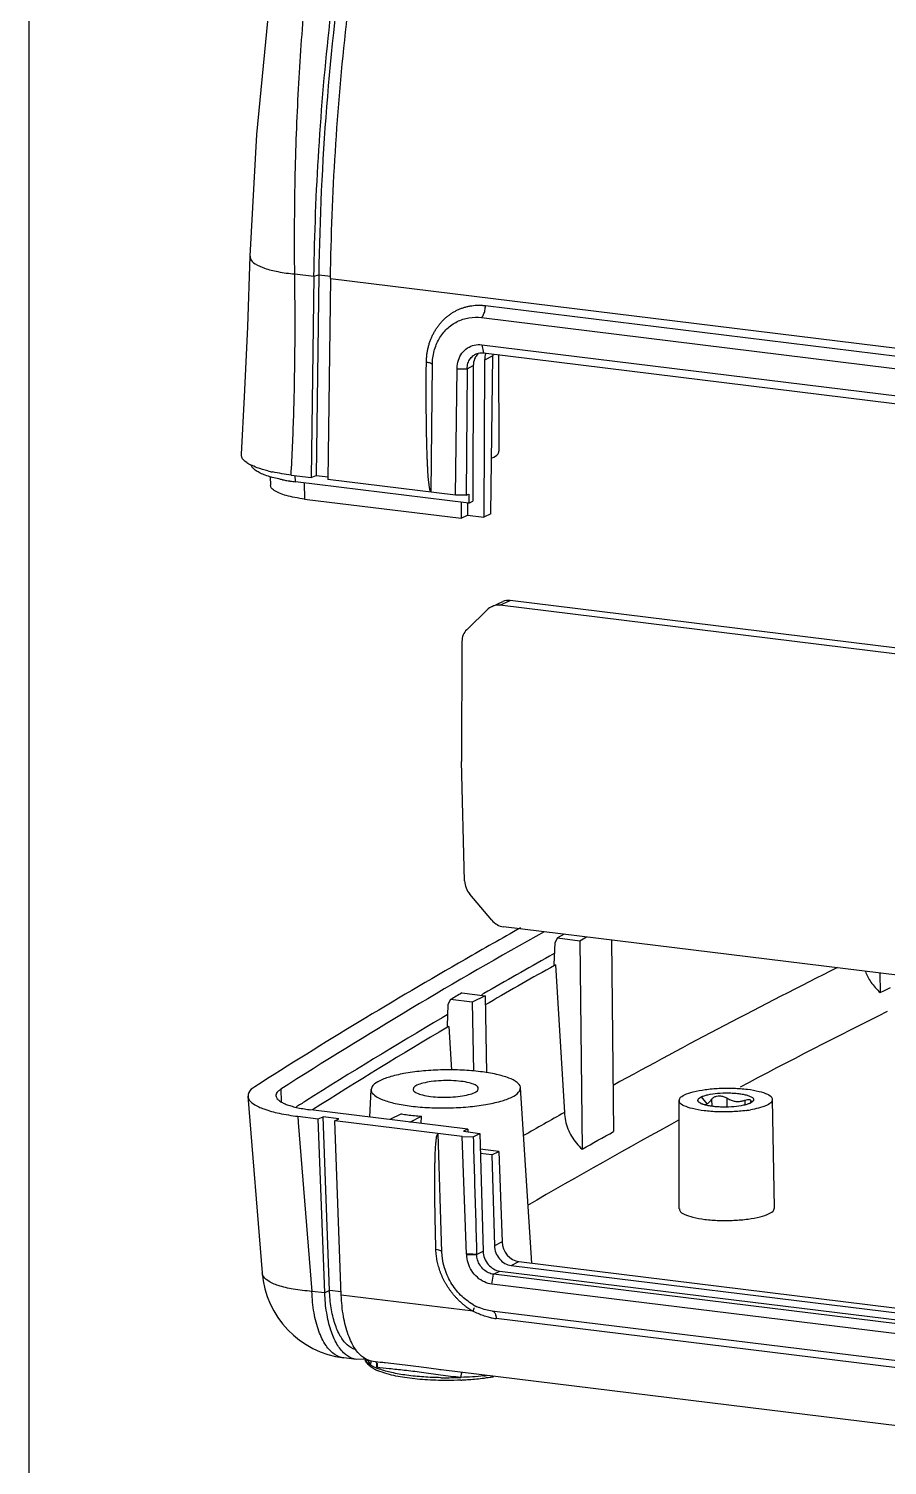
# Model space of a CAD drawing. Header units: millimetres. Extents: x -25 to 785, y -3301 to -3016.
# Drawn here: x -24.7 to 21.3, y -3164.8 to -3087.9 of the extents above; entities that cross this region are included whole.
import ezdxf

# ---------------------------------------------------------------- set-up
doc = ezdxf.new("R2010")
doc.units = ezdxf.units.MM

# ---------------------------------------------------------------- blocks, each defined once
blk = doc.blocks.new('*u2')
at = {"color": 7}
for p, q in [((-75.583, 45.352), (-74.553, 45.225)), ((-74.553, 45.225), (-74.7, 34.456)), ((-74.553, 45.225), (-74.298, 45.312)), ((-74.298, 45.312), (-74.444, 34.568)), ((-74.298, 45.312), (-73.654, 45.233)), ((-73.668, 45.117), (-73.815, 34.347)), ((-73.668, 45.117), (2.915, 35.699)), ((-65.368, 43.658), (-5.396, 36.283)), ((-65.578, 43.015), (-5.607, 35.641)), ((-65.568, 41.564), (-65.47, 41.124)), ((-65.568, 41.564), (-5.596, 34.189)), ((-65.47, 41.124), (-5.498, 33.75)), ((-64.972, 40.963), (-65.415, 40.744)), ((-65.082, 32.515), (-64.972, 40.963)), ((-64.632, 35.895), (-64.644, 41.023)), ((-68.274, 33.665), (-68.214, 40.501)), ((-66.981, 33.506), (-66.886, 40.269)), ((-66.886, 40.269), (-66.886, 40.299)), ((-66.886, 40.299), (-66.35, 40.275)), ((-66.35, 40.28), (-66.395, 33.501)), ((-66.35, 40.28), (-66.019, 40.444)), ((-66.019, 40.444), (-66.052, 33.189)), ((-65.415, 40.744), (-65.453, 32.33)), ((-76.9, 34.495), (-76.887, 34.048)), ((-75.778, 34.588), (-74.7, 34.456)), ((-75.55, 34.228), (-75.556, 34.561)), ((-66.261, 33.086), (-75.55, 34.228)), ((-75.072, 34.169), (-75.055, 33.303)), ((-74.7, 34.456), (-74.437, 34.571)), ((-74.437, 34.571), (-73.797, 34.493)), ((-66.981, 33.506), (-73.815, 34.347)), ((-75.055, 33.303), (-66.676, 32.272)), ((-66.395, 33.501), (-66.981, 33.506)), ((-66.679, 33.137), (-66.676, 32.272)), ((-66.395, 33.501), (-66.263, 33.566)), ((-66.336, 33.086), (-66.339, 32.439)), ((-66.263, 33.566), (-66.261, 33.086)), ((-66.261, 33.086), (-66.052, 33.189)), ((-66.676, 32.272), (-66.339, 32.439)), ((-66.339, 32.439), (-65.453, 32.33)), ((-65.082, 32.515), (-65.453, 32.33)), ((-65.013, 27.558), (-64.447, 27.813)), ((-64.604, 27.618), (-64.038, 27.873)), ((-4.806, 20.589), (-64.038, 27.873)), ((-65.221, 27.417), (-66.372, 26.309)), ((-5.356, 20.332), (-64.604, 27.618)), ((-66.629, 25.669), (-66.659, 19.293)), ((-66.483, 12.858), (-66.658, 19.259)), ((-65.032, 10.758), (-66.211, 12.153)), ((-5.161, 3.119), (-64.408, 10.405)), ((-61.159, 10.006), (-61.514, 9.806)), ((-61.657, 9.548), (-61.7, 8.381)), ((-61.514, 9.806), (-61.657, 9.548)), ((-61.514, 9.806), (-60.32, 9.659)), ((-60.32, 9.659), (-59.963, 9.858)), ((-60.32, 9.659), (-60.193, -1.498)), ((-58.621, 9.693), (-58.505, -0.556)), ((-61.681, 8.968), (-61.94, 8.823)), ((-61.7, 8.381), (-61.611, 8.37)), ((-61.611, 8.37), (-61.674, 8.335)), ((-61.611, 8.37), (-61.144, 0.461)), ((-44.241, 7.925), (-44.221, 6.879)), ((-44.221, 6.879), (-43.989, 6.994)), ((-43.989, 6.994), (-43.669, 7.152)), ((-67.379, 6.249), (-67.422, 5.082)), ((-67.236, 6.507), (-67.379, 6.249)), ((-66.083, 6.366), (-67.236, 6.507)), ((-66.631, 6.864), (-65.386, 6.711)), ((-65.386, 6.711), (-66.083, 6.366)), ((-66.083, 6.366), (-66.012, 2.677)), ((-65.454, 6.828), (-65.575, 6.758)), ((-65.386, 6.711), (-65.306, 2.59)), ((-65.169, 6.338), (-65.378, 6.217)), ((-67.412, 5.689), (-67.682, 5.531)), ((-67.422, 5.082), (-67.333, 5.071)), ((-67.333, 5.071), (-67.394, 5.035)), ((-67.333, 5.071), (-67.195, 2.734)), ((-76.333, 1.706), (-76.314, 1.033)), ((-71.556, 0.213), (-71.493, 1.693)), ((-62.878, -7.608), (-63.494, 1.784)), ((-78.093, 1.326), (-77.332, -8.115)), ((-54.985, -4.701), (-54.999, 1.102)), ((-53.82, 1.292), (-53.511, 0.92)), ((-53.258, 1.168), (-53.253, 0.799)), ((-52.448, 1.241), (-52.441, 0.75)), ((-51.478, 1.121), (-51.478, 0.864)), ((-51.058, 1.045), (-51.178, 0.967)), ((-49.881, -4.643), (-49.999, 1.159)), ((-75.421, 0.256), (-74.322, 0.121)), ((-75.421, 0.256), (-75.395, -0.067)), ((-66.319, -0.431), (-74.717, 0.601)), ((-74.322, 0.121), (-74.066, 0.233)), ((-73.976, -9.201), (-74.322, 0.121)), ((-73.721, -9.064), (-74.066, 0.233)), ((-73.227, 0.13), (-74.066, 0.233)), ((-73.436, 0.012), (-73.227, 0.13)), ((-73.091, -9.31), (-73.436, 0.012)), ((-66.61, -0.828), (-73.436, 0.012)), ((-69.873, 0.39), (-70.494, 0.082)), ((-69.424, -0.049), (-68.803, 0.258)), ((-68.805, -0.126), (-68.803, 0.258)), ((-75.395, -0.067), (-74.666, -9.116)), ((-67.702, -7.018), (-67.903, -0.669)), ((-66.319, -0.431), (-66.553, -0.547)), ((-66.553, -0.547), (-65.667, -0.656)), ((-66.319, -0.431), (-66.313, -0.577)), ((-66.026, -0.834), (-65.667, -0.656)), ((-65.667, -0.656), (-65.495, -6.971)), ((-66.376, -7.117), (-66.61, -0.828)), ((-66.61, -0.828), (-66.026, -0.834)), ((-64.651, -1.626), (-65.644, -1.504)), ((-65.023, -1.81), (-65.638, -1.735)), ((-65.023, -1.81), (-64.651, -1.626)), ((-65.023, -1.81), (-64.89, -6.672)), ((-64.651, -1.626), (-64.478, -6.467)), ((-64.478, -6.467), (-64.89, -6.672)), ((-67.673, -7.349), (-67.702, -7.018)), ((-66.375, -7.144), (-66.376, -7.117)), ((-66.375, -7.144), (-65.84, -7.138)), ((-65.84, -7.142), (-65.495, -6.971)), ((-63.994, -7.731), (-63.574, -7.522)), ((-63.574, -7.522), (-4.079, -14.839)), ((-65.025, -8.729), (-64.938, -8.198)), ((-64.938, -8.198), (-64.599, -8.03)), ((-4.935, -15.577), (-64.938, -8.198)), ((-64.599, -8.03), (-4.596, -15.409)), ((-63.994, -7.731), (-4.141, -15.091)), ((-73.976, -9.201), (-74.666, -9.116)), ((-73.721, -9.064), (-73.976, -9.201)), ((-73.097, -9.141), (-73.721, -9.064)), ((-5.023, -16.108), (-65.025, -8.729)), ((-66.035, -10.178), (-73.091, -9.31)), ((-64.743, -10.207), (-65.003, -10.175)), ((-64.992, -10.176), (-64.992, -10.176)), ((-4.786, -17.953), (-64.788, -10.574)), ((-5, -17.554), (-64.743, -10.207)), ((-72.269, -12.761), (-72.958, -12.676)), ((-71.893, -12.739), (-72.269, -12.761)), ((-71.879, -12.668), (-71.879, -12.736)), ((-71.517, -12.869), (-71.518, -13.057)), ((-71.517, -12.819), (-71.517, -12.869)), ((-71.002, -12.917), (-71.384, -12.87)), ((-71.184, -13.181), (-71.196, -12.951)), ((1.564, -21.84), (-67.748, -13.317))]:
    blk.add_line(p, q, dxfattribs=at)
for points in [[(-74.87, 72.363), (-76.02, 66.281), (-76.968, 59.611), (-77.625, 52.822), (-77.981, 46.309)], [(-77.981, 46.309), (-78.122, 42.514), (-78.288, 38.774), (-78.451, 35.703)]]:
    blk.add_lwpolyline(points, dxfattribs=at)
for centre, radius, start, end in [((-65.232, 40.534), 0.764, 133.88728, 141.71921), ((-65.927, 37.367), 2.077, 295.23627, 296.35408), ((-76.959, 37.053), 2.158, 236.59328, 242.46511), ((-75.074, 42.684), 8.112, 256.03765, 257.89986), ((-75.266, 40.055), 5.799, 254.38205, 254.74455), ((-74.41, 43.987), 9.825, 259.30233, 260.65392), ((-74.28, 44.781), 10.629, 260.65568, 261.42256), ((-74.225, 45.138), 10.991, 261.41945, 261.61274), ((-74.125, 45.835), 11.694, 261.62548, 263.00228), ((75.568, -236.387), 282.422, 119.20297, 122.53745), ((90.583, -263.919), 312.493, 119.21486, 119.95568), ((87.726, -257.315), 304.779, 119.35322, 120.10995), ((113.046, -310.423), 356.36, 116.6007, 118.78269), ((79.835, -242.138), 288.885, 120.46459, 120.60388), ((72.404, -232.728), 276.39, 120.45361, 122.23157), ((120.274, -322.661), 367.247, 116.54489, 117.9288), ((69.697, -226.8), 269.335, 120.59707, 122.4044), ((61.336, -214.926), 255.428, 122.26125, 122.39453), ((-53.452, 1.732), 0.875, 244.39195, 245.89914), ((-53.373, 1.907), 1.066, 245.88856, 248.29944), ((-51.554, 1.18), 0.42, 327.68553, 330.48853), ((90.409, -269.1), 309.243, 119.34568, 119.81076), ((95.665, -276.791), 315.191, 118.56054, 120.25073), ((-52.375, 7.774), 7.271, 277.77171, 278.26542), ((-52.266, 7.04), 6.529, 278.25009, 279.70239), ((-195.134, 242.304), 278.656, 298.96396, 299.36142), ((-72.348, -7.713), 5, 184.60977, 262.99005), ((-64.138, -6.897), 3.79, 233.11536, 236.85958), ((-64.537, -7.225), 2.999, 239.8535, 240.41), ((-64.553, -7.254), 2.966, 240.40589, 243.08626), ((-64.589, -7.326), 2.885, 243.0786, 247.22914), ((-64.185, -6.97), 3.703, 236.86284, 240.03823), ((-64.365, -7.145), 3.455, 257.99774, 262.95221), ((-71.871, -11.279), 1.568, 228.75158, 230.93612), ((-71.853, -12.911), 0.176, 98.29891, 103.1718), ((-71.522, -12.673), 0.306, 193.29875, 199.66558), ((-71.314, -12.617), 0.522, 194.28355, 198.33609), ((-72.162, -12.862), 0.366, 10.59716, 19.19692), ((-71.541, -12.679), 0.286, 199.69063, 203.86893), ((-71.287, -12.608), 0.55, 198.31386, 199.74382), ((-71.098, -12.507), 0.765, 218.23659, 219.01921), ((-70.554, -11.521), 1.814, 237.89442, 241.86844), ((-70.389, -11.212), 2.164, 241.86931, 245.22094), ((-70.388, -11.472), 2.026, 240.20202, 242.41526), ((-70.157, -11.035), 2.521, 242.36414, 242.89645), ((-70.069, -10.861), 2.715, 242.89472, 243.98286), ((-70.232, -10.878), 2.533, 245.18123, 246.66488), ((-70.035, -10.793), 2.792, 243.98055, 244.53661), ((-70.076, -10.514), 2.929, 246.67728, 248.45033), ((-69.989, -10.695), 2.9, 244.54268, 246.00355), ((-67.518, 3.908), 17.646, 269.20215, 269.43489), ((-67.518, 3.838), 17.576, 269.43002, 272.69167), ((-67.475, 2.375), 16.257, 273.10152, 274.31484), ((-67.313, 0.424), 14.301, 274.25704, 277.50377), ((-64.772, -13.684), 0.688, 172.84987, 176.42011), ((-67.156, -0.272), 13.477, 277.23653, 277.88661), ((-67.108, -1.231), 12.633, 277.56249, 278.20324), ((-67.042, -1.687), 12.172, 278.20256, 278.97937), ((-66.873, -2.743), 11.102, 278.96854, 280.11785), ((-67.488, 2.606), 16.489, 272.78626, 273.10361)]:
    blk.add_arc(centre, radius, start, end, dxfattribs=at)
for centre, major_axis, ratio, start_param, end_param in [((-64.087, 40.837), (-0.417, 0.909), 0.85919, 0.960969, 1.066424), ((-64.027, 26.906), (-0.444, 0.896), 0.854805, -0.51262, -0.03058), ((-64.593, 26.651), (-0.444, 0.896), 0.854805, -0.51262, 0.263927), ((-65.744, 25.543), (-0.445, 0.896), 0.854912, 0.263359, 1.039906), ((-65.773, 19.167), (0.444, -0.896), 0.85502, -2.10149, -2.066588), ((-65.598, 12.766), (0.444, -0.896), 0.855101, -2.066226, -1.289679), ((-64.419, 11.372), (-0.444, 0.896), 0.854987, -4.430468, -3.653922), ((-63.593, -6.559), (-0.469, 0.883), 0.850319, 1.051195, 2.604538)]:
    blk.add_ellipse(centre, major_axis=major_axis, ratio=ratio, start_param=start_param, end_param=end_param, dxfattribs=at)
for points, start_tangent, end_tangent in [([(-75.583, 45.352), (-75.591, 47.888), (-75.56, 50.401), (-75.49, 52.857), (-75.382, 55.257), (-75.235, 57.602), (-75.051, 59.893), (-74.829, 62.131), (-74.57, 64.316), (-74.275, 66.449), (-73.943, 68.53), (-73.574, 70.564), (-73.168, 72.556)], (-0.010619, 0.999944), (0.209143, 0.977885)), ([(-74.553, 45.225), (-74.294, 52.002), (-73.701, 58.833), (-72.782, 65.643), (-71.547, 72.357)], (0.013635, 0.999907), (0.204793, 0.978805)), ([(-71.314, 72.236), (-72.88, 63.328), (-73.881, 54.294), (-74.298, 45.312)], (-0.204793, -0.978805), (-0.013635, -0.999907)), ([(-73.668, 45.117), (-73.408, 51.893), (-72.816, 58.724), (-71.897, 65.534), (-70.677, 72.17)], (0.013635, 0.999907), (0.204235, 0.978922)), ([(-77.974, 46.309), (-77.956, 46.173), (-77.707, 45.898), (-77.207, 45.661), (-76.484, 45.475), (-75.583, 45.352)], (-0.042461, -0.999098), (0.995873, -0.090756)), ([(-75.778, 34.588), (-75.641, 37.727), (-75.572, 41.297), (-75.583, 45.352)], (0.057231, 0.998361), (-0.012397, 0.999923)), ([(-68.534, 40.621), (-68.526, 40.82), (-68.507, 41.015), (-68.479, 41.208), (-68.439, 41.397), (-68.39, 41.583), (-68.331, 41.764), (-68.261, 41.941), (-68.182, 42.111), (-68.094, 42.275), (-67.997, 42.433), (-67.892, 42.583), (-67.777, 42.725), (-67.655, 42.859), (-67.525, 42.984), (-67.388, 43.1), (-67.244, 43.207), (-67.094, 43.303), (-66.938, 43.389), (-66.777, 43.464), (-66.611, 43.529), (-66.441, 43.582), (-66.267, 43.624), (-66.091, 43.654), (-65.912, 43.673), (-65.731, 43.679), (-65.55, 43.675), (-65.368, 43.658)], (0.014887, 0.999889), (0.992524, -0.122053)), ([(-65.578, 43.015), (-65.472, 43.175), (-65.397, 43.403), (-65.368, 43.658)], (0.715981, 0.69812), (0.013635, 0.999907)), ([(-68.214, 40.501), (-68.115, 41.228), (-67.848, 41.88), (-67.429, 42.416), (-66.886, 42.798), (-66.255, 43.003), (-65.578, 43.015)], (0.013733, 0.999906), (0.992524, -0.122053)), ([(-66.886, 40.299), (-66.819, 40.73), (-66.63, 41.108), (-66.335, 41.39), (-65.966, 41.546), (-65.568, 41.564)], (0.009008, 0.999959), (0.992804, -0.11975)), ([(-66.35, 40.28), (-66.305, 40.568), (-66.178, 40.821)], (0.010832, 0.999941), (0.592735, 0.805398)), ([(-66.178, 40.821), (-65.981, 41.009), (-65.903, 41.053)], (0.592735, 0.805398), (0.896485, 0.443075)), ([(-65.951, 40.8), (-66.019, 40.444)], (-0.37285, -0.927892), (-0.004608, -0.999989)), ([(-65.832, 41.007), (-65.951, 40.8)], (-0.620083, -0.784536), (-0.37285, -0.927892)), ([(-65.903, 41.053), (-65.735, 41.112), (-65.47, 41.124)], (0.896485, 0.443075), (0.992558, -0.121773)), ([(-65.347, 41.1), (-65.415, 40.744)], (-0.37285, -0.927892), (-0.004608, -0.999989)), ([(-68.274, 33.665), (-68.328, 33.743), (-68.352, 33.846), (-68.374, 33.962), (-68.391, 34.09), (-68.407, 34.23), (-68.422, 34.383), (-68.435, 34.547), (-68.447, 34.723), (-68.459, 34.91), (-68.469, 35.111), (-68.479, 35.328), (-68.489, 35.563), (-68.497, 35.819), (-68.506, 36.097), (-68.513, 36.401), (-68.52, 36.731), (-68.526, 37.092), (-68.531, 37.485), (-68.536, 37.908), (-68.538, 38.362), (-68.54, 38.853), (-68.54, 39.386), (-68.538, 39.969), (-68.534, 40.621)], (-0.599576, 0.800318), (0.007465, 0.999972)), ([(-68.213, 40.501), (-68.256, 40.548), (-68.367, 40.59), (-68.534, 40.623)], (-0.109837, 0.99395), (-0.990032, 0.140843)), ([(-66.886, 40.269), (-66.618, 40.273), (-66.35, 40.275)], (0.999212, 0.039691), (0.99987, -0.016106)), ([(-78.147, 35.251), (-78.423, 35.55), (-78.442, 35.703)], (-0.834277, 0.551345), (0.060986, 0.998139)), ([(-65.005, 35.506), (-64.696, 35.731), (-64.639, 35.896)], (0.896036, 0.443982), (0.065218, 0.997871)), ([(-77.591, 34.981), (-77.957, 35.139)], (-0.939715, 0.341959), (-0.886193, 0.463316)), ([(-76.827, 34.47), (-77.16, 34.576), (-77.438, 34.692), (-77.658, 34.817), (-77.814, 34.949), (-77.904, 35.085), (-77.92, 35.132)], (-0.963075, 0.269235), (-0.243659, 0.969861)), ([(-77.031, 34.812), (-77.591, 34.981)], (-0.970285, 0.241963), (-0.939715, 0.341959)), ([(-75.778, 34.588), (-76.775, 34.753)], (-0.992523, 0.122054), (-0.977639, 0.210292)), ([(-75.055, 33.303), (-75.581, 33.384), (-76.038, 33.49), (-76.409, 33.616), (-76.679, 33.757), (-76.84, 33.91), (-76.887, 34.048)], (-0.992523, 0.122054), (-0.047746, 0.99886)), ([(-76.234, 34.333), (-76.442, 34.376), (-76.792, 34.46)], (-0.98251, 0.186208), (-0.964759, 0.263136)), ([(-63.496, 10.338), (-66.463, 8.655), (-77.729, 1.833)], (-0.872517, -0.488584), (-0.842397, -0.538857)), ([(-45.021, 8.014), (-44.723, 7.445), (-44.221, 6.879)], (0.362376, -0.932032), (0.75923, -0.650822)), ([(-63.496, 1.784), (-63.497, 1.808), (-63.675, 2.068), (-64.113, 2.304), (-64.781, 2.501), (-65.634, 2.645), (-66.614, 2.727), (-67.654, 2.74), (-68.683, 2.684), (-69.631, 2.562), (-70.433, 2.383), (-71.035, 2.16)], (-0.013356, 0.999911), (-0.896036, -0.443982)), ([(-77.729, 1.833), (-78.044, 1.532), (-78.085, 1.326)], (-0.842397, -0.538857), (0.038973, -0.99924)), ([(-76.333, 1.706), (-76.47, 1.6), (-76.555, 1.493), (-76.588, 1.384), (-76.588, 1.362)], (-0.842403, -0.538848), (0.035261, -0.999378)), ([(-71.49, 1.692), (-71.49, 1.641), (-71.312, 1.381), (-70.874, 1.144), (-70.206, 0.947), (-69.353, 0.803), (-68.373, 0.722), (-67.333, 0.709), (-66.304, 0.765), (-65.356, 0.887), (-64.554, 1.065), (-63.952, 1.289)], (-0.095175, -0.995461), (0.896036, 0.443982)), ([(-71.035, 2.16), (-71.396, 1.907), (-71.49, 1.692)], (-0.896036, -0.443982), (-0.095175, -0.995461)), ([(-69.043, 1.915), (-69.219, 1.781), (-69.236, 1.704)], (-0.896036, -0.443982), (-0.010963, -0.99994)), ([(-69.236, 1.704), (-69.225, 1.642), (-69.062, 1.51), (-68.746, 1.4), (-68.307, 1.321), (-67.788, 1.282), (-67.241, 1.286), (-66.718, 1.333), (-66.271, 1.419), (-65.944, 1.534)], (-0.010963, -0.99994), (0.896036, 0.443982)), ([(-65.751, 1.744), (-65.762, 1.807), (-65.925, 1.938), (-66.241, 2.049), (-66.68, 2.127), (-67.199, 2.166), (-67.746, 2.162), (-68.269, 2.115), (-68.716, 2.03), (-69.043, 1.915)], (0.010963, 0.99994), (-0.896036, -0.443982)), ([(-65.944, 1.534), (-65.769, 1.668), (-65.751, 1.744)], (0.896036, 0.443982), (0.010963, 0.99994)), ([(-63.952, 1.289), (-63.592, 1.542), (-63.496, 1.784)], (0.896036, 0.443982), (-0.013356, 0.999911)), ([(-54.712, 1.401), (-54.245, 1.566), (-53.607, 1.688), (-52.86, 1.755), (-52.078, 1.761), (-51.337, 1.705), (-50.71, 1.592), (-50.258, 1.435), (-50.025, 1.247), (-50.01, 1.159)], (0.896036, 0.443982), (-0.005647, -0.999984)), ([(-78.085, 1.326), (-78.066, 1.217), (-77.789, 0.918), (-77.233, 0.648), (-76.417, 0.42), (-75.421, 0.256)], (0.038973, -0.99924), (0.992523, -0.122054)), ([(-76.588, 1.362), (-76.569, 1.275), (-76.498, 1.168), (-76.375, 1.065), (-76.204, 0.967), (-75.985, 0.876), (-75.722, 0.792), (-75.421, 0.718), (-74.717, 0.601)], (0.035261, -0.999378), (0.992523, -0.122054)), ([(-51.391, 0.57), (-52.138, 0.503), (-52.92, 0.497), (-53.661, 0.553), (-54.288, 0.666), (-54.74, 0.823), (-54.973, 1.011), (-54.988, 1.102)], (-0.990809, -0.135271), (0.016273, 0.999868)), ([(-54.988, 1.102), (-54.963, 1.21), (-54.712, 1.401)], (0.016273, 0.999868), (0.896036, 0.443982)), ([(-53.957, 1.032), (-53.96, 1.036), (-53.982, 1.073), (-53.99, 1.11), (-53.984, 1.147), (-53.964, 1.185), (-53.93, 1.221), (-53.82, 1.292)], (-0.651113, 0.758981), (0.896036, 0.443982)), ([(-53.938, 1.013), (-53.957, 1.032)], (-0.737331, 0.675532), (-0.651113, 0.758981)), ([(-53.83, 0.943), (-53.924, 1.001), (-53.938, 1.013)], (-0.90151, 0.432757), (-0.737331, 0.675532)), ([(-53.82, 1.292), (-53.659, 1.355), (-53.453, 1.41), (-52.943, 1.487), (-52.364, 1.508), (-52.076, 1.498), (-51.805, 1.473), (-51.562, 1.434), (-51.354, 1.384), (-51.189, 1.324), (-51.074, 1.257), (-51.038, 1.222), (-51.016, 1.185), (-51.008, 1.148), (-51.014, 1.111), (-51.034, 1.073), (-51.059, 1.046)], (0.896036, 0.443982), (-0.717557, -0.6965)), ([(-51.494, 0.859), (-51.545, 0.848), (-52.055, 0.771), (-52.634, 0.75), (-52.922, 0.76), (-53.193, 0.785), (-53.436, 0.824), (-53.644, 0.874), (-53.767, 0.916)], (-0.971856, -0.235576), (-0.928973, 0.370147)), ([(-53.641, 0.889), (-53.511, 0.92)], (0.999999, -0.001616), (0.896035, 0.443983)), ([(-53.511, 0.92), (-53.386, 1.013), (-53.258, 1.168)], (0.896035, 0.443983), (0.575765, 0.817616)), ([(-53.258, 1.168), (-53.143, 1.274), (-52.994, 1.333), (-52.82, 1.349), (-52.632, 1.32), (-52.448, 1.241)], (0.575765, 0.817616), (0.859904, -0.510455)), ([(-52.448, 1.241), (-52.253, 1.141), (-52.055, 1.075), (-51.857, 1.052), (-51.663, 1.071), (-51.478, 1.121)], (0.859904, -0.510455), (0.943601, 0.331085)), ([(-51.178, 0.967), (-51.339, 0.903), (-51.494, 0.859)], (-0.896036, -0.443982), (-0.971856, -0.235576)), ([(-51.478, 1.121), (-51.325, 1.158), (-51.216, 1.152), (-51.163, 1.108), (-51.156, 1.075)], (0.943601, 0.331085), (-0.009584, -0.999954)), ([(-51.165, 1.029), (-51.189, 0.973)], (-0.296363, -0.955075), (-0.49163, -0.870804)), ([(-50.286, 0.857), (-50.753, 0.692), (-51.166, 0.605)], (-0.896036, -0.443982), (-0.985644, -0.168838)), ([(-51.156, 1.075), (-51.165, 1.029)], (-0.009584, -0.999954), (-0.296363, -0.955075)), ([(-50.01, 1.159), (-50.035, 1.048), (-50.286, 0.857)], (-0.005647, -0.999984), (-0.896036, -0.443982)), ([(-69.873, 0.39), (-69.536, 0.337), (-69.178, 0.293), (-68.803, 0.258)], (0.984772, -0.173849), (0.997024, -0.077088)), ([(-61.144, 0.461), (-61.082, 0.022), (-60.95, -0.408), (-60.752, -0.815), (-60.495, -1.183), (-60.193, -1.498)], (0.058976, -0.998259), (0.747179, -0.664623)), ([(-68.022, -6.889), (-68.038, -6.287), (-68.051, -5.746), (-68.061, -5.249), (-68.069, -4.792), (-68.075, -4.373), (-68.079, -3.987), (-68.081, -3.633), (-68.082, -3.307), (-68.081, -3.008), (-68.079, -2.734), (-68.076, -2.482), (-68.072, -2.251), (-68.067, -2.039), (-68.061, -1.845), (-68.054, -1.668), (-68.046, -1.506), (-68.037, -1.358), (-68.027, -1.224), (-68.016, -1.102), (-68.004, -0.992), (-67.991, -0.895), (-67.969, -0.786), (-67.903, -0.669)], (-0.028366, 0.999598), (0.49853, 0.866872)), ([(-66.026, -0.834), (-65.963, -2.957), (-65.901, -5.058), (-65.84, -7.142)], (0.029553, -0.999563), (0.029201, -0.999574)), ([(-54.974, -4.701), (-54.959, -4.794), (-54.721, -4.985), (-54.26, -5.146), (-53.619, -5.261), (-52.863, -5.318), (-52.064, -5.312), (-51.302, -5.243), (-50.65, -5.119), (-50.173, -4.951)], (-0.016441, -0.999865), (0.896036, 0.443982)), ([(-50.173, -4.951), (-49.917, -4.756), (-49.892, -4.642)], (0.896036, 0.443982), (0.005813, 0.999983)), ([(-67.703, -7.004), (-67.751, -6.949), (-67.861, -6.905), (-68.023, -6.877)], (-0.231172, 0.972913), (-0.994608, 0.103708)), ([(-67.879, -7.788), (-67.918, -7.639), (-67.951, -7.49), (-67.978, -7.34), (-67.999, -7.19), (-68.014, -7.041), (-68.022, -6.889)], (-0.273702, 0.961815), (-0.031978, 0.999489)), ([(-64.89, -6.672), (-64.814, -7.045), (-64.618, -7.377), (-64.33, -7.617), (-63.994, -7.731)], (0.027299, -0.999627), (0.992523, -0.122054)), ([(-66.043, -9.818), (-66.699, -9.31), (-67.22, -8.635), (-67.564, -7.85), (-67.674, -7.349)], (-0.864746, 0.50221), (-0.137922, 0.990443)), ([(-65.84, -7.138), (-66.108, -7.128), (-66.376, -7.117)], (-0.999908, 0.013596), (-0.998152, 0.060763)), ([(-65.025, -8.729), (-65.429, -8.612), (-65.804, -8.363), (-66.105, -8.008), (-66.301, -7.584), (-66.375, -7.144)], (-0.992483, 0.122383), (-0.03245, 0.999473)), ([(-64.938, -8.198), (-65.207, -8.12), (-65.457, -7.954), (-65.658, -7.717), (-65.79, -7.435), (-65.84, -7.142)], (-0.992528, 0.122014), (-0.033481, 0.999439)), ([(-65.495, -6.971), (-65.419, -7.345), (-65.222, -7.676), (-64.935, -7.917)], (0.027299, -0.999627), (0.870533, -0.492111)), ([(-74.666, -9.116), (-75.667, -8.997), (-76.47, -8.802), (-77.027, -8.541), (-77.304, -8.231), (-77.326, -8.115)], (-0.997416, 0.071836), (-0.049064, 0.998796)), ([(-66.412, -9.928), (-66.533, -9.834), (-66.65, -9.735), (-66.763, -9.631), (-66.873, -9.523), (-66.979, -9.409), (-67.081, -9.292), (-67.179, -9.17), (-67.272, -9.045), (-67.36, -8.916), (-67.444, -8.783), (-67.522, -8.648), (-67.595, -8.51), (-67.663, -8.369), (-67.726, -8.227), (-67.782, -8.082), (-67.833, -7.936), (-67.879, -7.788)], (-0.799953, 0.600063), (-0.273702, 0.961815)), ([(-64.935, -7.917), (-64.599, -8.03)], (0.870533, -0.492111), (0.992523, -0.122054)), ([(-72.958, -12.676), (-73.428, -12.5), (-73.909, -12.011), (-74.291, -11.248), (-74.549, -10.26), (-74.666, -9.116)], (-0.991589, 0.129425), (-0.037008, 0.999315)), ([(-72.905, -12.458), (-73.323, -11.934), (-73.652, -11.189), (-73.874, -10.261), (-73.976, -9.201)], (-0.751954, 0.659216), (-0.037008, 0.999315)), ([(-72.296, -12.247), (-72.344, -12.233), (-72.777, -11.976), (-73.144, -11.505), (-73.434, -10.839), (-73.631, -10.003), (-73.721, -9.064)], (-0.971657, 0.236397), (-0.037008, 0.999315)), ([(-72.337, -12.201), (-72.715, -11.446), (-72.974, -10.454), (-73.091, -9.31)], (-0.564688, 0.825305), (-0.037008, 0.999315)), ([(-65.982, -9.991), (-66.035, -10.178)], (-0.208926, -0.977932), (-0.354025, -0.935236)), ([(-65.003, -10.175), (-65.357, -10.106), (-65.706, -9.986)], (-0.992523, 0.122054), (-0.922147, 0.386839)), ([(-65.083, -10.525), (-65.209, -10.495), (-65.349, -10.457), (-65.488, -10.413), (-65.627, -10.363), (-65.764, -10.307), (-65.9, -10.245), (-66.035, -10.178)], (-0.978149, 0.207906), (-0.884171, 0.467164)), ([(-64.992, -10.176), (-64.9, -10.227), (-64.825, -10.368), (-64.788, -10.574)], (0.990693, -0.136117), (0.063005, -0.998013)), ([(-72.046, -12.544), (-72.337, -12.201)], (-0.736412, 0.676533), (-0.564688, 0.825305)), ([(-72.269, -12.76), (-72.419, -12.731), (-72.859, -12.496)], (-0.993054, 0.117657), (-0.776538, 0.63007)), ([(-71.855, -12.692), (-72.046, -12.544)], (-0.841663, 0.540003), (-0.736412, 0.676533)), ([(-71.841, -12.737), (-71.879, -12.736)], (-0.989431, 0.145005), (-0.989594, -0.143889)), ([(-71.383, -12.869), (-71.855, -12.692)], (-0.99177, 0.128034), (-0.841663, 0.540003)), ([(-71.765, -12.762), (-71.794, -12.749), (-71.841, -12.737)], (-0.897885, 0.440231), (-0.989431, 0.145005)), ([(-71.699, -12.981), (-71.805, -12.794)], (-0.618905, 0.785466), (-0.33776, 0.941232)), ([(-71.762, -12.866), (-71.778, -12.843), (-71.791, -12.819), (-71.803, -12.795)], (-0.573447, 0.819243), (-0.405165, 0.914244)), ([(-71.793, -12.773), (-71.762, -12.866)], (0.436732, -0.899592), (0.182173, -0.983267)), ([(-71.563, -12.968), (-71.578, -12.943), (-71.595, -12.916), (-71.615, -12.888), (-71.639, -12.859), (-71.668, -12.83), (-71.704, -12.8), (-71.746, -12.772), (-71.765, -12.762)], (-0.471738, 0.881739), (-0.897885, 0.440231)), ([(-71.738, -12.898), (-71.762, -12.866)], (-0.617443, 0.786616), (-0.573448, 0.819242)), ([(-71.658, -12.96), (-71.702, -12.937), (-71.735, -12.901), (-71.738, -12.898)], (-0.771293, 0.63648), (-0.617443, 0.786616)), ([(-71.567, -13.114), (-71.693, -12.989)], (-0.775257, 0.631646), (-0.629576, 0.776939)), ([(-71.62, -13.006), (-71.658, -12.96)], (-0.705113, 0.709095), (-0.688623, 0.72512)), ([(-71.511, -13.065), (-71.572, -13.038), (-71.62, -13.006)], (-0.811386, 0.584511), (-0.705113, 0.709095)), ([(-71.518, -13.064), (-71.525, -13.052), (-71.533, -13.034), (-71.541, -13.014), (-71.552, -12.992), (-71.563, -12.968)], (-0.617841, 0.786303), (-0.471738, 0.881739)), ([(-71.192, -12.955), (-71.245, -12.898)], (-0.540669, 0.841235), (-0.826319, 0.563203)), ([(-71.192, -12.955), (-71.168, -13.018)], (0.540669, -0.841235), (0.192894, -0.98122)), ([(-71.168, -13.018), (-71.164, -13.049)], (0.192894, -0.98122), (0.052817, -0.998604)), ([(-71.164, -13.049), (-71.165, -13.093)], (0.052817, -0.998604), (-0.100707, -0.994916)), ([(-67.744, -13.317), (-67.89, -13.299), (-68.398, -13.232), (-68.946, -13.159), (-69.528, -13.085), (-70.13, -13.014), (-70.734, -12.947), (-71.006, -12.916)], (-0.9925, 0.122243), (-0.992819, 0.119626)), ([(-71.395, -13.23), (-71.567, -13.114)], (-0.867291, 0.497801), (-0.775257, 0.631646)), ([(-71.165, -13.093), (-71.184, -13.181)], (-0.100707, -0.994916), (-0.31469, -0.949194)), ([(-67.773, -13.603), (-68.8, -13.46), (-69.719, -13.343), (-70.527, -13.26), (-71.184, -13.181)], (-0.991197, 0.132392), (-0.985739, 0.168281)), ([(-66.686, -13.864), (-67.435, -13.884), (-68.612, -13.847), (-69.699, -13.73), (-70.625, -13.535), (-71.168, -13.344)], (-0.998818, -0.048613), (-0.913521, 0.406792)), ([(-67.764, -13.736), (-68.675, -13.699), (-69.591, -13.606), (-70.395, -13.463), (-71.048, -13.277), (-71.152, -13.238)], (-0.999903, 0.013928), (-0.92993, 0.367736)), ([(-66.692, -13.719), (-67.773, -13.603)], (-0.997731, 0.067325), (-0.991197, 0.132392)), ([(-66.638, -13.453), (-66.668, -13.556), (-66.692, -13.719)], (-0.507137, -0.861865), (-0.101452, -0.99484)), ([(-65.459, -13.641), (-66.065, -13.697), (-66.692, -13.719)], (-0.99204, -0.125925), (-0.999961, -0.008837))]:
    blk.add_spline(points, degree=3, dxfattribs=dict(at, start_tangent=start_tangent, end_tangent=end_tangent))
blk = doc.blocks.new('u5')
at = {"layer": 'Defpoints', "color": 2}
blk.add_lwpolyline([(0, 251.272), (-179.665, 251.272), (-179.665, 0), (0, 0)], close=True, dxfattribs=at)
at = {"zscale": 0.8}
blk.add_blockref('*u2', (-89.832, 125.636), dxfattribs=at)

msp = doc.modelspace()

# ---------------------------------------------------------------- block references
msp.add_blockref('u5', (154.947, -3272.04))

doc.saveas('drawing.dxf')
